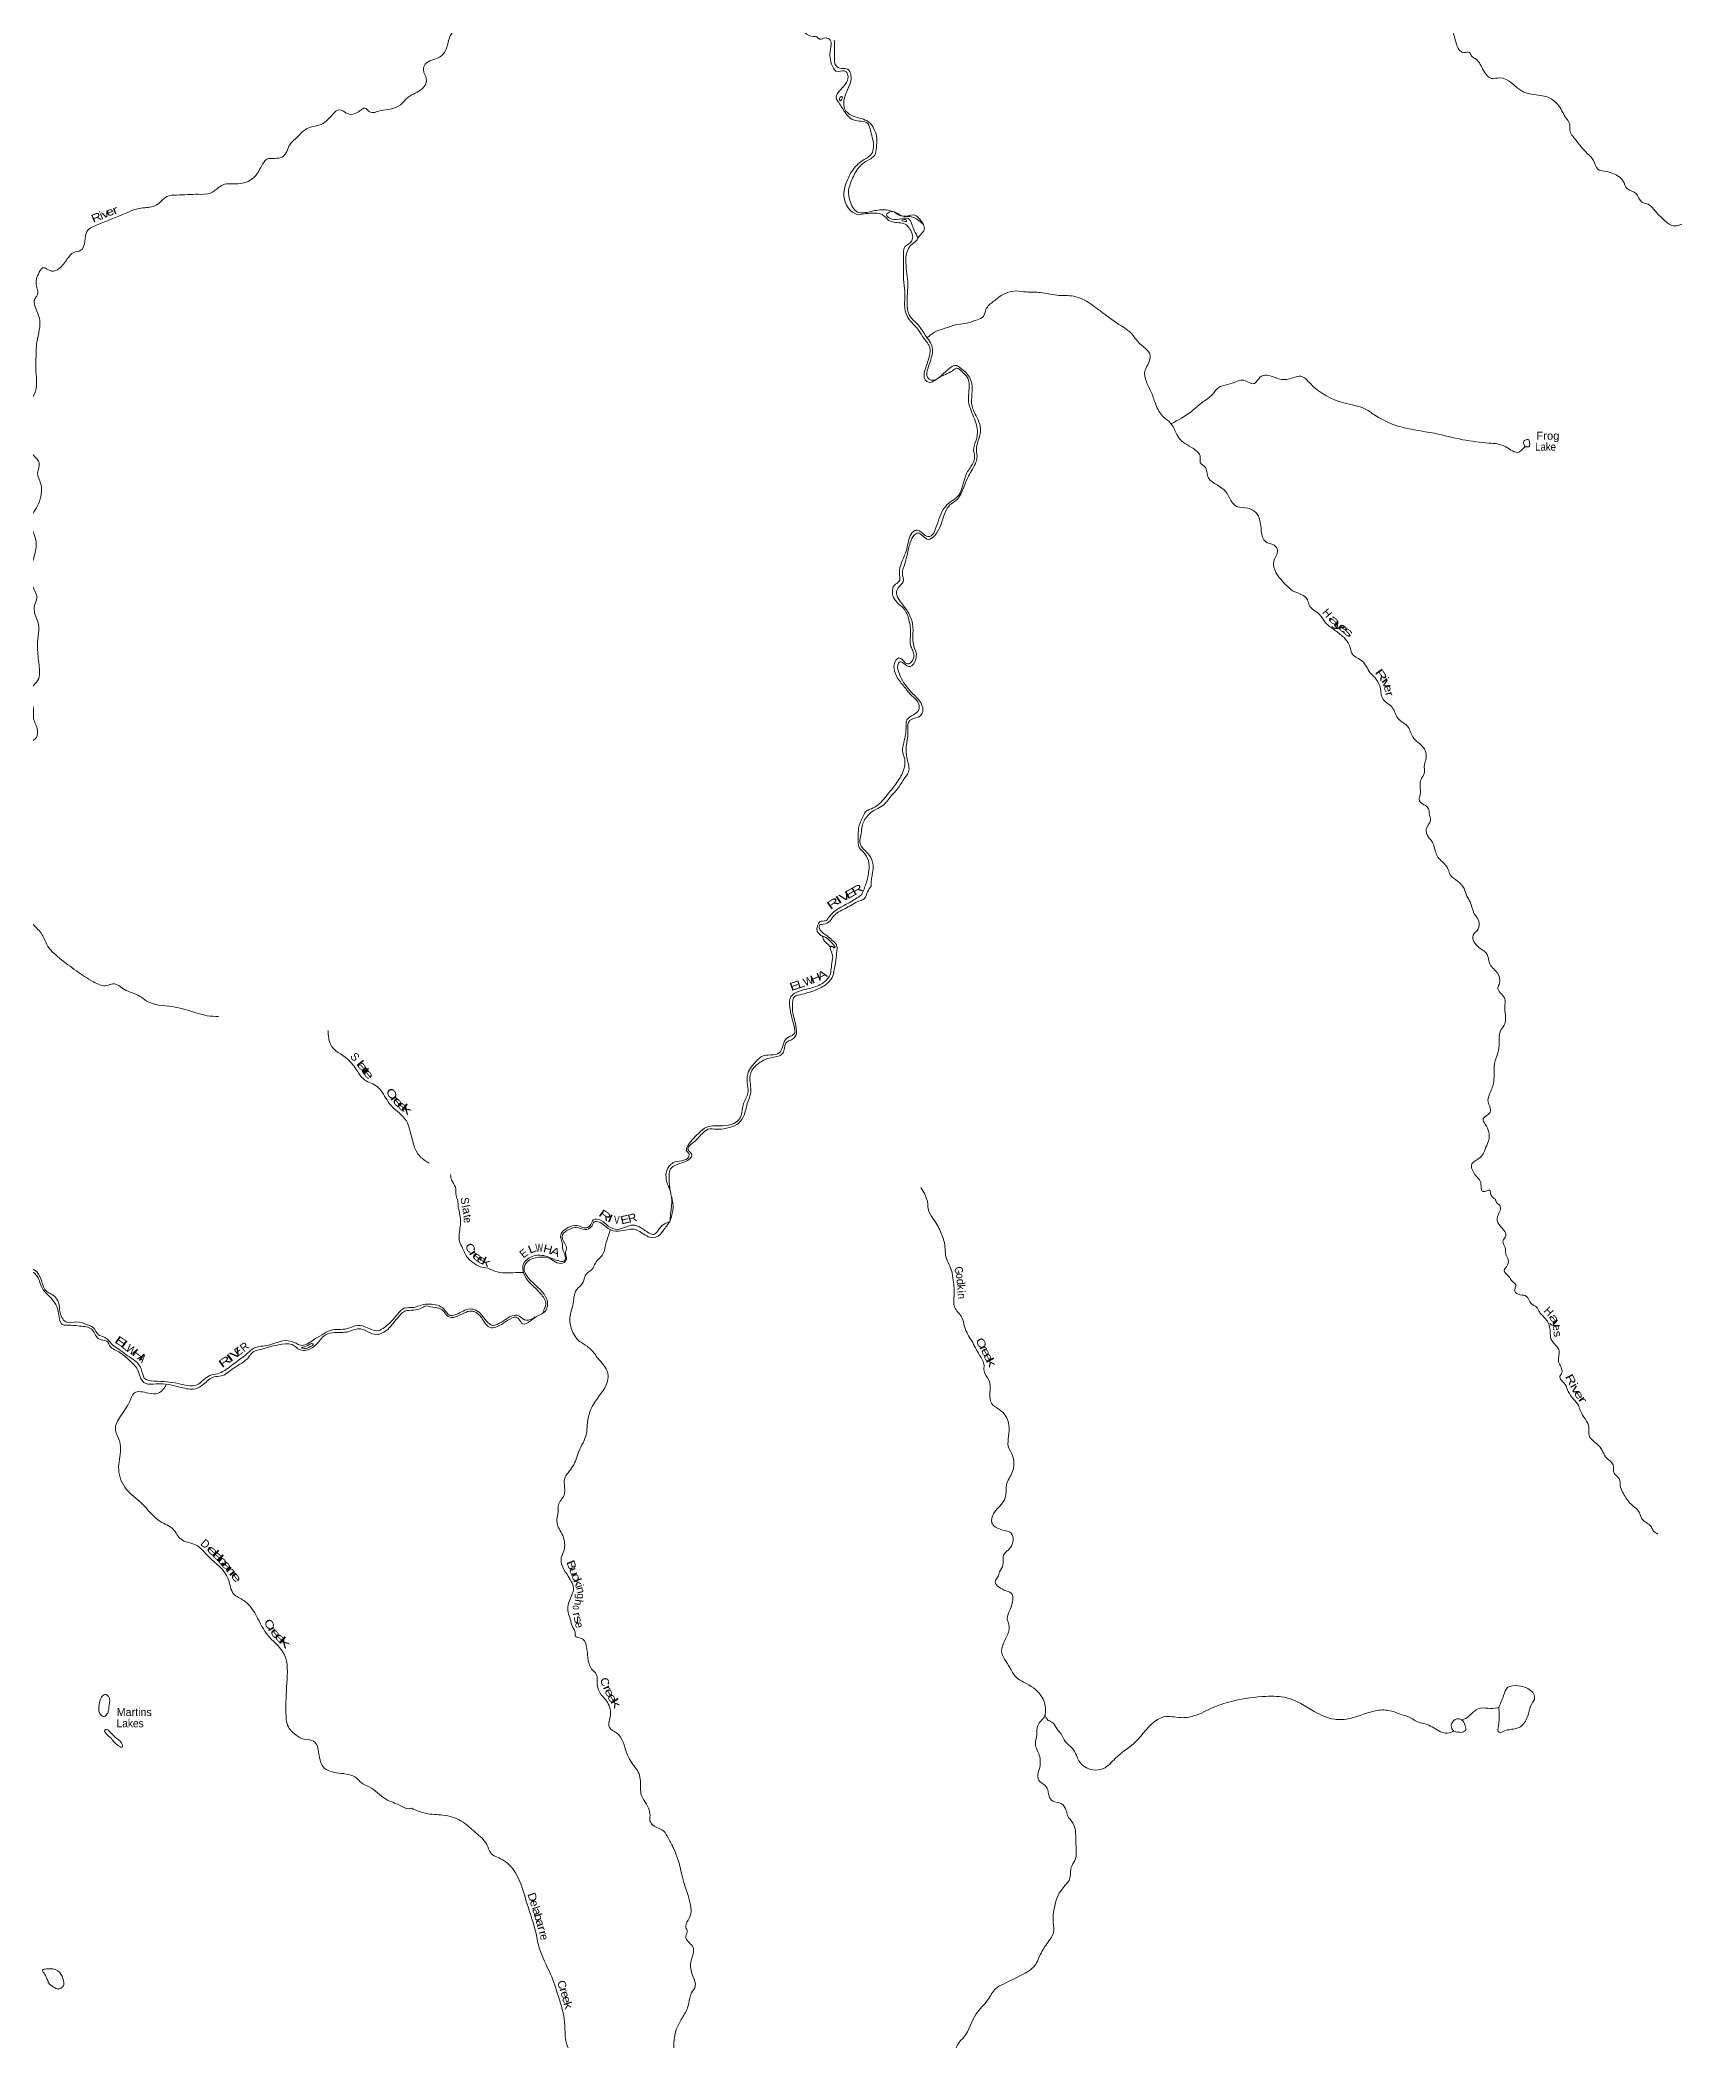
# Model space of a CAD drawing. Header units: feet. Extents: x -745759 to -493183, y 5472 to 195788.
# Drawn here: x -628705 to -587823, y 78592 to 128614 of the extents above; entities that cross this region are included whole.
import ezdxf
from ezdxf.enums import TextEntityAlignment as Align

# ---------------------------------------------------------------- set-up
doc = ezdxf.new("R2010")
doc.units = ezdxf.units.FT
doc.header["$LTSCALE"] = 80
doc.layers.add('39', color=7, linetype='Continuous', lineweight=13)
doc.layers.add('41', color=7, linetype='Continuous')

msp = doc.modelspace()

# ---------------------------------------------------------------- linework, layer by layer
at = {"layer": '39'}
for points in [[(-609941.11, 145943.8), (-610120.47, 145542.35), (-610429.79, 145057.23), (-610519.41, 144896.46), (-610372.42, 144623.62), (-610096.72, 144470.01), (-609817.78, 144356.67), (-609652.61, 144216.48), (-609620.28, 144086.34), (-609612.63, 143874.21), (-609507.28, 143624.83), (-609535.93, 143347.19), (-609543.64, 143028.56), (-609584.47, 142616.07), (-609745.51, 142098.23), (-609941.02, 141706.55), (-609968.32, 141473.27), (-609898.37, 141319.8), (-609768.26, 141154.43), (-609705.93, 140817.55), (-609851.4, 140545.45), (-610001.32, 140325.95), (-610140.22, 139938.62), (-610142.24, 139674.31), (-610184.27, 139619.07), (-610421.52, 139644.38), (-610502.76, 139560.05), (-610555.98, 139468.82), (-610481.55, 139395.94), (-610365.82, 139156.33), (-610083.75, 138814.85), (-609711.04, 138270.83), (-609520.14, 137718.17), (-609382.64, 137332.6), (-609434.11, 137100.05), (-609631.46, 136714.48), (-609591.8, 136559.91), (-609564.46, 136464.24), (-609627.77, 136306.71), (-609769.21, 136034.49), (-609864.75, 135680.16), (-609947.25, 135422.31), (-610104.72, 135285.78), (-610076.05, 135167.87), (-609768.35, 135005.22), (-609642.53, 134831.91), (-609536.59, 134469.49), (-609505.13, 133980.16), (-609645.07, 133625.15), (-610047.5, 133195.3), (-610334.71, 132971.87), (-610370.29, 132797.37), (-610393.8, 132291.53), (-610359.66, 131757.72), (-610234.02, 131578.35), (-610015.89, 131256.96), (-609880.88, 130921.92), (-609656.01, 130424.74), (-609469.26, 130132.54), (-609256.1, 129450.05), (-609249.58, 129399.4), (-609362.68, 129394.73), (-609620.31, 129281.41), (-609733.33, 129080.98), (-609584.51, 128802.03), (-609373.65, 128704.87), (-609279.24, 128691.93), (-609210.31, 128637.38), (-609050.11, 128664.85), (-608944.84, 128611.22), (-608939.82, 128378.99), (-608890.03, 127961.75), (-608767.18, 127822.84), (-608601.13, 127844.07), (-608531.82, 127801.62), (-608502.05, 127653.4), (-608613.01, 127454.93), (-608791.89, 127145.49), (-608732.31, 127048.85), (-608573.91, 126803.07), (-608360.25, 126615.85), (-608007.89, 126528.55), (-607931.29, 126328.46), (-607864.63, 125934.94), (-607912.12, 125766.85), (-608100.07, 125623.17), (-608413.92, 125319.82), (-608552.26, 125017.23), (-608607.64, 124788.83), (-608322.66, 124274.89), (-608246.96, 124247.2)], [(-609261.95, 141923.99), (-609230.36, 141396.55), (-609141.02, 141085.08), (-608959.4, 140823.31), (-608604.59, 140485.69), (-608165.83, 140123.33), (-607445.31, 139871.56), (-606857.39, 139835.69), (-606297.86, 139861.21), (-605733.05, 139729.16), (-605236.11, 139752.53), (-604724.66, 139656.4), (-604448, 139468.45), (-604165.85, 139195.58), (-603734.05, 138803.16), (-603314.7, 138729.99), (-602935.03, 138678.19), (-602547.56, 138618.08), (-602330.62, 138389.55), (-602013.33, 138277.06), (-601424.39, 138142.27), (-601061.25, 137945.66), (-600532.29, 137564.45), (-599969.23, 137242.75), (-599529.88, 137031.74), (-599304.85, 136671.79), (-598861.21, 136006.57), (-598678.86, 135702.39), (-598539.63, 135373.28), (-598382.07, 135116.27), (-598237.42, 134766.81), (-598033.95, 134427.69), (-597891.27, 134211.49), (-597593.5, 133922), (-597349.39, 133724.94), (-597153.81, 133589.89), (-597003.2, 133369.41), (-596754.53, 133057.19), (-596627.57, 132788.99), (-596571.87, 132763.09), (-596449.93, 132462.75), (-596234.56, 132050.62), (-595838.79, 131931.74), (-595549.2, 131902.83), (-595352.47, 131739.49), (-595077.37, 131367.94), (-594913.32, 131191.46), (-594700.83, 130751.16), (-594310.6, 130450.82), (-594086.72, 130185.75), (-593972.89, 129883.64), (-593758.19, 129515.93), (-593553.35, 129287.76), (-593395.76, 128899.57), (-593317.53, 128620.73), (-593099.34, 128301.35), (-592964.25, 128299.3), (-592908.51, 128208.82), (-592817.53, 128149.58), (-592631.76, 127891.71), (-592407.01, 127654.88), (-592198.82, 127668.79), (-591622.39, 127322.47), (-591342.21, 127249.45), (-590955.54, 127163.13), (-590729.44, 126970.65), (-590539.34, 126656.15), (-590460.52, 126528.65), (-590451.4, 126364.91), (-590313.44, 126126.65), (-590015.49, 125776.61), (-589859.5, 125600.37), (-589749.13, 125383.12), (-589591.22, 125335.99), (-589399.1, 125285.8), (-589259.87, 125221.06), (-589124.51, 125095.9), (-589013.65, 124894.78), (-588797.37, 124777.27), (-588654.63, 124563.08), (-588526.82, 124520.89), (-588308.66, 124332.68), (-588050.27, 124074.65), (-587803.45, 123966.31), (-587546.03, 124006.99), (-587496.81, 123967.16), (-587397.37, 123879.12)], [(-618187.48, 128975.63), (-618447.28, 128717.19), (-618542.71, 128399.85), (-618717.22, 128184.54), (-619070.47, 128010.17), (-619118.86, 127873.7), (-619038.35, 127598.16), (-619144.06, 127402.02), (-619495.93, 127185.27), (-619694.23, 126996.53), (-619947.82, 126883.24), (-620176, 126852.29), (-620474.66, 126824.39), (-620558.1, 126904.29), (-620771.22, 126802.52), (-620995.43, 126767.48), (-621233.73, 126867.8), (-621374.32, 126764.96), (-621725.14, 126483.64), (-621981.98, 126422.86), (-622326.81, 126137.42), (-622433.12, 126036.09), (-622611.19, 125717.94), (-622749.06, 125661.46), (-623043.82, 125625.44), (-623165.13, 125463.81), (-623338.41, 125196.03), (-623699.69, 125023.8), (-624145.58, 124987.98), (-624257.57, 124910.94), (-624440.8, 124786.54), (-624745.54, 124756.71), (-625287.89, 124738.44), (-625530.27, 124701.65), (-625797.49, 124485.67), (-625959.42, 124437.61), (-626296.73, 124386.08), (-626558.17, 124287.02), (-627271.88, 123994.89), (-627530.26, 123831.24), (-627584.31, 123585.92), (-627682.44, 123357.38), (-627858.57, 123303.48), (-628022.22, 123140.45), (-628223.29, 122901.32), (-628415.65, 122839.59), (-628644.25, 122915.56), (-628697.63, 122849.77), (-628799.56, 122502.27), (-628773.38, 122231.56), (-628837.22, 122139.7), (-628845.11, 122016.76), (-628719.43, 121661.88), (-628782.83, 121061.64), (-628805.28, 120638.33), (-628808.69, 120410.42), (-628827.73, 119811.55), (-628962.01, 119591.62), (-629132.76, 119358.09), (-629129.32, 119049.39), (-629082.22, 118695.66), (-629064.82, 118511.83), (-628833.74, 118197.77), (-628725.14, 118048.91), (-628763.37, 117783.19), (-628688.57, 117529.92), (-628685.43, 117201.05), (-628765.49, 116968.21), (-628883.35, 116768.21), (-628914.58, 116431.77), (-628874.02, 116314.17), (-628798.26, 115990.28), (-628874.3, 115622.23), (-628924.99, 115332.47), (-628866.91, 114903.95), (-628781.89, 114660.62), (-628845.07, 114477.97), (-628832.16, 114263.94), (-628739.25, 114008.39), (-628751.81, 113707.99), (-628766.23, 113417.71), (-628728.27, 112991.49), (-628756.08, 112614.66), (-628899.67, 112445.29), (-628979.04, 112258.84), (-628917.17, 112084.44), (-628865.64, 111756.88), (-628865.14, 111656.01), (-628766.79, 111360.03), (-628842.85, 111125.12), (-628952.46, 111072.26)], [(-608843.89, 128614.23), (-608837.75, 128220.52), (-608799.03, 127969.1), (-608672.02, 127900.7), (-608503.1, 127883.5), (-608434.3, 127758.32), (-608426.89, 127604.72), (-608512.75, 127369.17), (-608596.65, 127131.54), (-608553.12, 126839.62), (-608369.38, 126713), (-607982.6, 126564.11), (-607842.97, 126380.29), (-607781.34, 126152.41), (-607792.08, 125932.75), (-607834.39, 125736.25), (-608063.2, 125575.64), (-608304.91, 125322.59), (-608385.82, 125164.02), (-608412.45, 125103.83)], [(-608686.68, 127089.85), (-608655.04, 127135.32), (-608652.88, 127205.89), (-608693.8, 127186.94), (-608710.06, 127116.79), (-608686.68, 127089.85)], [(-608412.45, 125103.83), (-608486.95, 124843.72), (-608455.99, 124602.63), (-608261.05, 124314.22), (-607954.23, 124321.12), (-607623.89, 124371.72), (-607301.7, 124287.34), (-607132.68, 124207.58), (-606871.41, 124242.09), (-606612.88, 124004.09)], [(-607486.85, 124103.21), (-607359.04, 124061.02), (-607040.39, 123992.89), (-606954.85, 123887.39), (-606887.16, 123725.92), (-606905.21, 123597.3), (-607069.03, 123450.88), (-607114.23, 123159.62), (-607112.03, 122636.86), (-607079.31, 122321.04), (-607055.07, 121793.58), (-606928.58, 121575.85), (-606739.37, 121364.3), (-606600.61, 121152.26), (-606452.32, 120921.76), (-606462.2, 120730.33), (-606567.26, 120394.46), (-606569.58, 120120.06), (-606482.75, 120056.9), (-606241.44, 120164.66), (-605890.91, 120347.84), (-605780.18, 120407.07), (-605663.3, 120336.95), (-605494.06, 120132.06), (-605490.39, 119657.69), (-605441.96, 119393.87), (-605286.75, 118993.65), (-605296.36, 118612.51), (-605362.56, 118360.22), (-605337.07, 118204.06), (-605374.18, 118045.75), (-605527.16, 117792.03), (-605794.3, 117168.41), (-605981.82, 117038.85), (-606120, 116873.49), (-606318.78, 116374.94), (-606422.33, 116220.65), (-606501.67, 116198.82), (-606638.14, 116287.7), (-606805.46, 116357.32), (-606893.96, 116299.44), (-607019.97, 115937.96), (-607163.09, 115544.7), (-607215.06, 115296.02), (-607227.81, 115076.43), (-607341.49, 114987.02), (-607386.43, 114770.41), (-607317.03, 114598.8), (-607132.7, 114425.74), (-607000.53, 114195.73), (-606938.15, 113794.26), (-606926.38, 113452.85), (-606879.38, 113340.43), (-606854.43, 113232.72), (-606920.12, 113063.16), (-607006.24, 113017.32), (-607130.5, 113109.86), (-607229.66, 113165.32), (-607323.18, 113075.3), (-607348.57, 112904.53), (-607255.31, 112655.51), (-607078.69, 112428.19), (-606903.59, 112217.07), (-606754.85, 112067.28), (-606739.15, 111854.91), (-606867.6, 111743.75), (-607020.37, 111629.28), (-607047.77, 111458.56), (-607104.6, 111050.6), (-607135.12, 110843.65), (-607083.01, 110634.21), (-607122.35, 110336.72), (-607197.87, 110175.53), (-607486.09, 109786.64), (-607757.44, 109488.06), (-607913.5, 109397.91), (-608025.94, 109348.82), (-608137.98, 109180.66), (-608234.9, 108913.15), (-608248.39, 108669.37), (-608219.5, 108426.32), (-608122, 108316.42), (-607991.54, 108096.55), (-607980.85, 107852.04), (-608049.14, 107531.2), (-608158.65, 107247.92)], [(-608246.96, 124247.2), (-607844.38, 124285.52), (-607645.78, 124249.27), (-607486.85, 124103.21)], [(-607156.3, 124217.18), (-607509.4, 124289.56), (-607536.96, 124245.99), (-607462.83, 124163.03), (-607223.69, 124133.63), (-606995.16, 124152.98), (-606871.18, 123919.18), (-606799.27, 123763.64), (-606757.95, 123663.5), (-606899.79, 123510.36), (-607009.08, 123366.33), (-607055.25, 123109.4), (-607007.13, 122571.13), (-607024.67, 121996.5), (-606992.66, 121789.68), (-606714.5, 121452.35), (-606573.78, 121238.23), (-606393.75, 120924.03), (-606399.05, 120750.63), (-606500.01, 120416.65), (-606507.52, 120170.66), (-606472.29, 120135.29), (-605994.78, 120381.25), (-605782.11, 120475.74), (-605695.04, 120420.65), (-605443.19, 120146.67), (-605402.17, 119772.08), (-605399.68, 119457.18), (-605225.97, 119068.5), (-605188.83, 118831.26), (-605251, 118578.85), (-605289.64, 118370.13), (-605275.83, 118161.85), (-605316.17, 118029.87), (-605512.96, 117662.45), (-605712.34, 117210.34), (-605794.14, 117107.86), (-605959.3, 116983.68), (-606065.17, 116819.36), (-606333.35, 116228.06), (-606499.73, 116130.15), (-606632.23, 116216.88), (-606756.98, 116293.29), (-606851.84, 116225.52), (-606966.22, 115980.74), (-607042.76, 115654.09), (-607107.66, 115444.14), (-607140.37, 115297.8), (-607123.2, 115067.22), (-607246.85, 114915.55), (-607291.15, 114785.71), (-607202.22, 114593.32), (-607012.53, 114331.31), (-606908.52, 114104.16), (-606876.17, 113776.25), (-606859.26, 113471.01), (-606797.99, 113297.62), (-606811.4, 113122.45), (-606945.67, 112952.93), (-607075.25, 113003.26), (-607200.37, 113067.57), (-607237.63, 113036.4), (-607237.93, 112828.54), (-607170.54, 112656.99), (-606867.97, 112260.4), (-606675.22, 112032.6), (-606633.19, 111823.46), (-606744.19, 111689.57), (-606960.77, 111599.23), (-607002.01, 111503.6), (-607002.68, 111283.65), (-607042.75, 110961.96), (-607046.44, 110840.98), (-607024.32, 110640.52), (-606992.23, 110502.32), (-606976.45, 110358.56), (-607081.11, 110167.97), (-607262.98, 109892.93), (-607423.7, 109716.14), (-607626.63, 109478.06), (-607803.08, 109380.46), (-607982.42, 109254.68), (-608137.72, 108990.95), (-608167.01, 108824.33), (-608187.18, 108493.96), (-608082.41, 108357.61), (-607932.59, 108177.52), (-607871.45, 107933.5), (-607895.19, 107750.57), (-607915.01, 107630.08), (-607922.25, 107458.76)], [(-607036.93, 124114.1), (-607074.68, 124125.1), (-607129.4, 124116.66), (-607155.91, 124107.37), (-607106.85, 124083.63), (-607035.48, 124087.6), (-607036.93, 124114.1)], [(-606620.2, 124010.83), (-606897.09, 124189.14), (-606995.64, 124203.45), (-607096.83, 124203.56)], [(-606612.88, 124004.09), (-606594.83, 123877.71), (-606689.57, 123742.31), (-606762.51, 123639.63)], [(-606527.49, 121165.69), (-606308.89, 121325.1), (-606076.44, 121406.89), (-605805.45, 121495.6), (-605578.63, 121525.09), (-605273.19, 121618.81), (-605117.26, 121704.93), (-605051.5, 121876.51), (-604859.57, 122084.65), (-604756.22, 122166.29), (-604510.01, 122302.16), (-604297.05, 122340.15), (-604035.55, 122316.12), (-603689.04, 122301.65), (-603283.61, 122234.94), (-602856.73, 122209.98), (-602438.87, 122021.81), (-602073.97, 121750.48), (-601605.82, 121425.58), (-601410.67, 121276.42), (-601257.5, 121074.03), (-600943.68, 120715.44), (-601006.81, 120497.37), (-601076.16, 120340.02), (-600911.22, 119796.22), (-600801.54, 119490.19), (-600626.77, 119202.39), (-600436.08, 119039.23), (-600223.64, 118663.52), (-599864.61, 118398.42), (-599691.52, 118187.35), (-599693.57, 118054.22), (-599566.27, 117929.3), (-599514.04, 117723.89), (-599097.19, 117370.27), (-598964.1, 117170.51), (-598787.17, 116953.27), (-598502.04, 116910.37), (-598301.57, 116803.43), (-598166.22, 116347.29), (-598055.69, 116069.5), (-597848.37, 115988.58), (-597761.56, 115858.82), (-597852.87, 115577.02), (-597800.65, 115305.02), (-597569.51, 115013.5), (-597382.91, 114848.45), (-597167.97, 114753.17), (-597012.57, 114623.37), (-596970.34, 114486.88), (-596711.15, 114255.06), (-596579.53, 114073.5), (-596375.29, 113891.77), (-596132.82, 113706.87), (-595964.38, 113475.77), (-595882.29, 113257.36), (-595645.38, 113088.77), (-595442.57, 112794.07), (-595286.45, 112621.86), (-595190.32, 112401.01), (-595114.29, 112116.18), (-594919.33, 111960.97), (-594774.04, 111698.27), (-594655.04, 111565.52), (-594514.91, 111464.43), (-594380.01, 111191.96), (-594245.01, 111054.7), (-594071.56, 110855.73), (-594054.7, 110615.07), (-594093.94, 110452.78), (-594082.91, 110351.54), (-594192.78, 110056.17), (-594188.57, 109797.72), (-594210.78, 109598.6), (-593983.1, 109391.95), (-593966.27, 109282.46), (-593937.12, 109114.08), (-594040.99, 108883.1), (-593994.13, 108700.06), (-593883.57, 108555.46), (-593809.97, 108323.18), (-593749.6, 108186.15), (-593640.19, 108069.84), (-593494.64, 107881.8), (-593442.34, 107745.01), (-593263.5, 107590.28), (-593097.8, 107401.64), (-593026.94, 107211.82), (-592965.59, 107107.05), (-592900.22, 106935.56), (-592842.67, 106772.37)], [(-600419.61, 119018.63), (-599914.84, 119330.28), (-599627.26, 119565.81), (-599387.58, 119752.33), (-599226.8, 119931.14), (-599073.86, 119985.05), (-598831.58, 120058.48), (-598624.23, 120110.76), (-598338.32, 120027.48), (-598192.14, 120190.58), (-598088, 120231.84), (-597651.43, 120127.87), (-597329.03, 120182.74), (-597180.99, 120208.55), (-596956.16, 120040.32), (-596101.84, 119546.38), (-595562.07, 119386.83), (-595302.87, 119221.61), (-594753.96, 118964.92), (-593837.7, 118781.92), (-593130.48, 118623.38), (-592471.43, 118538.95), (-592050.73, 118443.53), (-591725.87, 118314.67), (-591637.05, 118382.63), (-591570.53, 118447.22)], [(-591569.86, 118447.24), (-591608.01, 118541.19), (-591604.64, 118585.48), (-591553.27, 118616.23), (-591492.38, 118628.52), (-591456.49, 118548.73), (-591455.83, 118504.31), (-591479.78, 118446.51), (-591540.24, 118448.33), (-591570.53, 118447.22)], [(-628952.46, 111072.26), (-628960.02, 110836.34), (-629042.89, 110551.09), (-629213.89, 110166.27), (-629289.97, 109661.04), (-629259.31, 109285.36), (-629230.86, 108897.62), (-629295.34, 108628.24), (-629473.81, 108148.71), (-629459.45, 107896.33), (-629293.28, 107419.82), (-629178.78, 107260.79), (-629079.35, 106902.26), (-628952.98, 106593.78), (-628728.91, 106350.43), (-628636.12, 106221.97), (-628536.56, 106006.68), (-628219.25, 105665.13), (-627794.85, 105342.18), (-627367.68, 105069.63), (-627034.56, 104975.98), (-626880.74, 105020.13), (-626594.66, 104880.77), (-626214.3, 104711.79), (-626040.8, 104590.22), (-625404.09, 104449.76), (-624777.79, 104287.26), (-624522.85, 104220.98), (-624240.94, 104206.76)], [(-607922.25, 107458.76), (-608011.14, 107322.19), (-608089.05, 107148.96), (-608207.66, 107096.02), (-608537.85, 106918.28), (-608839.82, 106739.7), (-608951.13, 106595.73), (-609123.25, 106508.08), (-609204.41, 106492.36), (-609215.49, 106393.81), (-609119.88, 106288), (-608871.85, 106086.79), (-608776.98, 105956.79), (-608782.81, 105831.84), (-608793.6, 105676.77), (-608843.07, 105377.56), (-608897.66, 105175.38), (-609062.47, 104996.69), (-609357.59, 104844.13), (-609754.34, 104732.98), (-609848.46, 104689.4), (-609883.96, 104583.51), (-609887.13, 104347.48), (-609795.44, 103914.86), (-609820.17, 103699.67), (-609915.46, 103617.78), (-610034.13, 103562.83), (-610088.94, 103419.17), (-610131.42, 103283.22), (-610283.2, 103201.02), (-610571.77, 103131), (-610666.14, 103079.36), (-610869.18, 102903.84), (-610954.98, 102670.31), (-610935.42, 102451.76), (-610941.21, 102262.23), (-611001.16, 102082.41), (-611154.13, 101630.92), (-611279.11, 101501.49), (-611540.08, 101410.46), (-611797.07, 101383.9), (-612000.81, 101383.98), (-612149.48, 101271.41), (-612386.55, 101038.39), (-612502.19, 100884.47), (-612469.53, 100831.01), (-612405.61, 100744.32), (-612450.7, 100654.87), (-612586.48, 100568.14), (-612833.23, 100480.72), (-612936.64, 100397.06), (-612976.07, 100228.73), (-612976.12, 100106.81)], [(-608158.65, 107247.92), (-608270, 107168.53), (-608812.25, 106849.86), (-608961.85, 106707.05), (-609066.06, 106597.17), (-609199.87, 106574.97), (-609248.38, 106505.79), (-609280.84, 106367.52), (-609215.52, 106260.61), (-609136.51, 106205.76)], [(-592842.67, 106772.37), (-592720.15, 106556.78), (-592741.19, 106395.97), (-592871.13, 106236.41), (-592727.26, 105927.34), (-592516.73, 105753.49), (-592462.67, 105541.98), (-592264.67, 105287.79), (-592211.85, 105035.95), (-592253.58, 104924.19), (-592089.91, 104669.01), (-592079.53, 104414.42), (-592058.58, 104175.65), (-592077.48, 104018.8), (-592166.43, 103880.22), (-592236.97, 103353.59), (-592326.14, 103075.76), (-592355.69, 102570.1), (-592449.07, 102286.34), (-592498.04, 102069.86), (-592435.43, 101874.23), (-592485.35, 101758.69), (-592622.05, 101641.72), (-592565.53, 101510.86), (-592478.78, 101114.71), (-592550.77, 100937.26), (-592637.35, 100744.12), (-592784.56, 100613.34), (-592900.49, 100515.92), (-592833.5, 100265.68), (-592673.67, 100016.67), (-592642.81, 99838.14), (-592552.18, 99833.4), (-592458.62, 99858.83), (-592425.6, 99750.87), (-592363.45, 99672.31), (-592304.96, 99605.97), (-592284.87, 99551.57)], [(-609136.51, 106205.76), (-609053.5, 106180.16), (-608891.9, 106024.83), (-608830.49, 105922.08), (-608854.67, 105922.8), (-608915.98, 105963), (-608932.65, 105945.34), (-608893.85, 105762.54), (-608904.84, 105534.82), (-608973.75, 105193.81), (-609119.56, 105042.81), (-609434.1, 104915.06), (-609843.79, 104776.04), (-609930.96, 104695.92), (-609959.05, 104436.43), (-609855.64, 103991.35), (-609860.89, 103753.37), (-609946.88, 103711.56), (-610089.82, 103588.72), (-610152.16, 103396.86), (-610192.72, 103323.41), (-610360.5, 103245.72), (-610619.39, 103223.25), (-610788.77, 103093.14), (-611008.64, 102762.74), (-611013.04, 102486.39), (-611005.02, 102286.35), (-611111.77, 102027.21), (-611146.8, 101870.86), (-611235.35, 101613.19), (-611293.26, 101566.5), (-611564.31, 101475.77), (-611826.67, 101471.57), (-612029.43, 101437.31), (-612237.91, 101282.15), (-612527.03, 100929.61), (-612545.31, 100859.53), (-612479.31, 100774.8), (-612485.99, 100688.22), (-612652.12, 100598.37), (-612871.44, 100550.49), (-612979.31, 100452.83), (-613051.11, 100281.44), (-613050.34, 100174.46), (-613046.04, 100107.93)], [(-609136.51, 106205.76), (-609099.22, 106105.75), (-609034.74, 106037.21), (-608936.09, 105932.82)], [(-621501.55, 103853.91), (-621434.42, 103491.82), (-621020.49, 103142.8), (-620769.17, 102834.5), (-620618.92, 102640.65), (-620303.03, 102472.61), (-620183.9, 102353.86), (-619927.54, 101978.91), (-619542.38, 101591.99), (-619462.77, 101391.1), (-619197.04, 100699.29), (-619085.6, 100604.86), (-618972.74, 100532.48)], [(-618437.56, 100251.83), (-618416.03, 100114.67), (-618318.66, 99935.4), (-618298.52, 99725.3), (-618260.73, 99593.52), (-618245.39, 99448.04), (-618192.54, 99156.67), (-618215.14, 98822.34), (-618211.83, 98576.26), (-618138.41, 98409.53), (-618007.97, 98167.12), (-617833.36, 98018.67), (-617701.67, 97945.64), (-617510.8, 97907.79), (-617272.56, 97816.64), (-617004.78, 97793.49), (-616756.53, 97802.97), (-616620.59, 97804.42)], [(-612947.33, 99861.39), (-613001.55, 99977.35), (-613046.04, 100107.93)], [(-612948.97, 99864.88), (-612963.44, 99966.55), (-612976.12, 100106.81)], [(-612919.88, 99720.05), (-612878.81, 99545.53), (-612894.61, 99288.11), (-612956.48, 99075.1)], [(-612956.48, 99075.1), (-612936.32, 99281.34), (-612917.16, 99446), (-612907.96, 99602.54), (-612919.81, 99719.72)], [(-612919.81, 99719.72), (-612934.62, 99788.56), (-612947.33, 99861.39)], [(-606679.71, 99931.54), (-606517.14, 99580.09), (-606479.52, 99335.38), (-606348.65, 99115.15), (-606169.57, 98781.09), (-606077.09, 98452.69), (-606059.32, 98224.48), (-605911.25, 97850.67), (-605869.52, 97609.92), (-605846.64, 97228.37), (-605838.14, 96937.82), (-605653.62, 96676.26), (-605589.4, 96451.22), (-605408.76, 96092.94), (-605211.88, 95740.4), (-605100.01, 95476.16), (-605100.57, 95343.07), (-604978.04, 95108.88), (-604954.42, 94765.63), (-604912.54, 94532.94), (-604725.83, 94384.26), (-604559.56, 94221.85), (-604484.82, 93706.24), (-604493.61, 93460.38), (-604396.78, 93252.88), (-604393.18, 92813.2), (-604536.51, 92493.23), (-604551.03, 92263.61), (-604615.14, 92077.27), (-604865.08, 91771.38), (-604903.68, 91548.26), (-604658.98, 91374.31), (-604418.72, 91283.11), (-604443.88, 90920.6), (-604612.67, 90744.27), (-604625.65, 90490.43), (-604709.6, 90320.59), (-604752.42, 90192.33), (-604814.85, 90092.66), (-604597.4, 89864.77), (-604419.45, 89784.82), (-604441.13, 89394.01), (-604518.62, 89141.37), (-604476.95, 89001.45), (-604512.1, 88748.02), (-604661.18, 88339.42), (-604453.29, 87930.21), (-604306.61, 87693.55), (-604035.54, 87527.17), (-603643.02, 87175.01), (-603563.03, 86826.67), (-603583.16, 86724.2), (-603757.46, 86471.35), (-603782.11, 86239.91), (-603814.7, 86014.66), (-603719.23, 85736.61), (-603715.74, 85395.75), (-603745, 85134.14), (-603521.31, 84916.21), (-603474.73, 84717.72), (-603380.37, 84590.93), (-603159.85, 84522.28), (-603051.89, 84369.03), (-603012.2, 84231.16), (-602878.77, 84039.11), (-602802.06, 83521.44), (-602828.23, 83106.52), (-602918.31, 82932.76), (-602960.37, 82635.09), (-603121.75, 82424.35), (-603361.53, 81809.74), (-603370.59, 81549.77), (-603365.5, 81291.55), (-603478.23, 81094.02), (-603673.7, 80789.13), (-603831.03, 80475.47), (-604168.43, 80235.74), (-604596.06, 80023.91), (-604810.28, 79896.84), (-605001.13, 79622.11), (-605298.43, 79266.69), (-605606.09, 78687.63), (-605742.19, 78532.88), (-605809.63, 78382.89), (-605920.08, 78094.57), (-606107.66, 77989.18), (-606258.03, 77826.62), (-606440.67, 77559.81), (-606762.64, 77388.36), (-606860.51, 77228.86), (-606862.62, 77015.15)], [(-592284.87, 99551.57), (-592182.63, 99427.57), (-592215.29, 99303.16), (-592269.59, 99102.51), (-592154.11, 98920.88), (-592048.91, 98729.36), (-592124.29, 98585.58), (-592063.48, 98392.87), (-592050.08, 98251.46), (-591990.03, 98123.3), (-592037.78, 97948.75), (-592091.91, 97861.03), (-591958.21, 97683.09), (-591893.59, 97583.07), (-591806.52, 97496.75), (-591827.78, 97335.83), (-591696.36, 97248.68), (-591533.79, 97207.33), (-591420.33, 97025.74), (-591282.9, 96936.46), (-591214.59, 96818.23), (-591151.52, 96742.44), (-591034.99, 96615.24), (-590941.74, 96327.15), (-590925.08, 96145.34), (-590717.18, 95841), (-590732.41, 95575.09), (-590680.31, 95453.13), (-590651.13, 95293.28), (-590699.1, 95211.49), (-590571.95, 95007.46), (-590490.79, 94824.46), (-590357.28, 94636.44), (-590239.28, 94480.98), (-590189.47, 94344.94), (-589973.63, 93929.54), (-589971.37, 93733.89), (-589724.38, 93469.14), (-589526.61, 93162.97), (-589372.55, 92994.74), (-589342.21, 92790.5), (-589221.8, 92655.16), (-589183.71, 92434.64), (-589112.16, 92276.01), (-588919.65, 92010.27), (-588719.8, 91810.93), (-588648.41, 91644.24), (-588428.13, 91458.64), (-588373.55, 91360.83), (-588248.08, 91264.71)], [(-630408.89, 99055.8), (-630303.66, 98955.27), (-630239.94, 98905.82), (-630116.02, 98837.25), (-629974.03, 98522.36), (-629857.17, 98393.41), (-629524.68, 98252.85), (-629238.71, 97983.99), (-629019.95, 97917.89), (-628825.39, 97852.19), (-628681.57, 97646.16), (-628561.46, 97349.79), (-628336.01, 97200.9), (-628243.62, 97056.22), (-628201.51, 96799.43), (-628026.11, 96552.56), (-627787.79, 96570.83), (-627538.78, 96504.23), (-627364.72, 96418.7), (-627242.52, 96247.31), (-627114.34, 96192.78), (-627012.54, 96128.59), (-626891.72, 95995.54), (-626734.12, 95890.11), (-626554.89, 95752.07), (-626238.3, 95504.89), (-626135.42, 95263.25), (-626096.71, 95165.82), (-625851.9, 95089.21), (-625251.81, 95028.94), (-624786.46, 94993.07), (-624457.8, 95227.63), (-624269.48, 95270.92), (-624086.55, 95354.62), (-623749.58, 95603.16), (-623512.6, 95782.76), (-623359.14, 95913.33), (-623051.52, 95974.82), (-622498.79, 96098.83), (-622300.19, 96033.06), (-622192.07, 95984.91), (-621873.22, 96114.77), (-621651.13, 96248.24), (-621439.56, 96355.67), (-621021.3, 96399.22), (-620759.75, 96479.61), (-620512.63, 96421.11), (-620281.94, 96344.73), (-620127.6, 96406.72), (-619756.42, 96771.65), (-619596.81, 96908.17), (-619356.37, 96932.45), (-619226.67, 96968.63), (-619067.07, 97014.14)], [(-630408.08, 99055.02), (-630332.5, 98919.44), (-630210.94, 98830.74), (-630051.3, 98606.31), (-629924.49, 98348.14), (-629802.06, 98311.85), (-629547.57, 98210.88), (-629433.1, 98059.78), (-629163.89, 97873.88), (-629017.33, 97833.16), (-628886.62, 97808.83), (-628775.34, 97708.2), (-628643.33, 97399.53), (-628461.11, 97198.92), (-628340.55, 97049.74), (-628247.29, 96836.48), (-628149.93, 96506.2), (-627922.36, 96484.32), (-627704.88, 96462.6), (-627411.71, 96383.17), (-627250.09, 96156.69), (-627091.69, 96099.65), (-627037.48, 96084.64), (-626940.99, 95943.92), (-626803.33, 95852.94), (-626671.48, 95776.16), (-626446.74, 95584.94), (-626249.02, 95345.77), (-626183.75, 95147.08), (-626072.68, 95034.36), (-625802.63, 95019.84), (-625174.81, 94928.87), (-624824.37, 94896.9), (-624616.74, 95010.45), (-624353.47, 95193.65), (-624173.57, 95216.91), (-624023.06, 95291.07), (-623857.64, 95413.37), (-623481.82, 95693.53), (-623391.18, 95806.98), (-623242.93, 95867.06), (-622562.64, 96019.22), (-622401.56, 96002.46), (-622202.06, 95870.13), (-622040.83, 95861.43), (-621837.4, 95964.97), (-621714.15, 96098.04), (-621611.44, 96209.28), (-621394.16, 96296.45), (-620986.21, 96326.05), (-620789.5, 96389.36), (-620658.39, 96389.22), (-620436.2, 96286.77), (-620257.17, 96257.62), (-619972.09, 96418.28), (-619688.13, 96754.4), (-619579.84, 96837.31), (-619361.62, 96859.94), (-619187.35, 96907.49), (-619067.64, 96970.68)], [(-616131.46, 96808.57), (-616057.64, 97023.64), (-616183.9, 97274.03), (-616613.54, 97792.24), (-616628.14, 97976.02), (-616395.8, 98205.61), (-616066.87, 98215.6), (-615706.31, 98087.88), (-615591.24, 98093.8), (-615580.25, 98244.84), (-615630.14, 98376.84), (-615649.12, 98542.56), (-615685.55, 98744.89), (-615502.57, 98924.98), (-615271.64, 98977.14), (-615036.78, 98920.33), (-614928.25, 99005.01), (-614871.55, 99120.92), (-614688.21, 99111.45), (-614495.45, 98962.66), (-614261.05, 98881.65), (-613875.78, 98989.41), (-613691.35, 98931.52), (-613458.32, 98779.96), (-613355.96, 98753.86), (-613257.4, 98844.78), (-613107.03, 99007.33), (-612956.48, 99075.1)], [(-612956.4, 99075.95), (-613115.96, 98858.27), (-613304.87, 98684.34), (-613456.12, 98685.15), (-613747.42, 98847.87), (-613887.81, 98888.81), (-614177.12, 98841.77), (-614432.77, 98866.71), (-614699.5, 99049.14), (-614850.43, 99066.08), (-614875.32, 99030.24), (-614913.17, 98950.29), (-615081.95, 98878.82), (-615286.65, 98931.04), (-615475.16, 98882.13), (-615641.19, 98744.06), (-615584.84, 98529.26), (-615539.03, 98395.31), (-615564.7, 98319.16), (-615539.28, 98173.49), (-615602.14, 98051.65), (-615777.7, 98046.86), (-615941.18, 98144.69), (-616230.83, 98184.38), (-616523.53, 98066.83), (-616602.3, 97886.24), (-616544.07, 97734.48), (-616101.51, 97258.38), (-616013.8, 96996.61), (-616060.92, 96854.31), (-616287.63, 96707.3)], [(-614444.63, 98870.29), (-614534.88, 98592.35), (-614570.02, 98443.78), (-614621.68, 98275.35), (-614817.89, 98037.02), (-614897.46, 97885.25), (-615049.03, 97765.07), (-615121.55, 97560.73), (-615288.63, 97368.24), (-615382.88, 96978.79), (-615443.62, 96758.1), (-615212.65, 96082.27), (-615023.42, 95959.76), (-614833.5, 95768.68), (-614758.96, 95660.41), (-614620.76, 95506.59), (-614499.82, 95189.75), (-614548.03, 94991.01), (-614899.23, 94455.11), (-615021.1, 93993.57), (-615043.65, 93766.12), (-615231.53, 93332.03), (-615386.15, 92949.75), (-615587.75, 92640.95), (-615599.58, 92237.86), (-615743.56, 91988.47), (-615752.53, 91837.4), (-615776.48, 91537.38), (-615635.23, 91228.22), (-615606.31, 90846.55), (-615670.3, 90666.26), (-615497.62, 90209.31), (-615366.99, 89872.12), (-615441.61, 89663.79), (-615500.81, 89314.01), (-615432.48, 89092.93), (-615410.39, 88983.63), (-615324.92, 88814.66), (-615322.48, 88731.93), (-615132.71, 88637.65), (-615034.25, 88409.95), (-615014.8, 88268.43), (-614999.58, 88116.91), (-614975.13, 88025.7), (-614911.21, 87889.4), (-614794.72, 87760.18), (-614769.46, 87501.59), (-614669.5, 87247.66), (-614543.39, 87094.06), (-614443.2, 86747.36), (-614465.49, 86429.16), (-614288.63, 86292.77), (-614032.17, 85787.87), (-613933.21, 85586.39), (-613725.59, 85267.93), (-613688.09, 84912.32), (-613665.43, 84728.39), (-613597.32, 84600.07), (-613492.04, 84412.58), (-613451.19, 84230.33), (-613453.73, 84099.3), (-613379.3, 83984.98), (-613109.86, 83838.8), (-612992.44, 83653.1), (-612862.04, 83408.68), (-612566.47, 82423.11), (-612461.94, 81675.04), (-612537.21, 81537.3), (-612549.86, 81404.44), (-612520.67, 81349.45), (-612559.69, 81209.02), (-612476, 81052.18), (-612375.55, 80927.3), (-612367.73, 80810.19), (-612435.85, 80521.07), (-612375.55, 80197.3), (-612319.51, 79966.37), (-612411.61, 79792.64), (-612483.17, 79533.84), (-612532.58, 79377.47), (-612691.33, 79094.08), (-612785.91, 78896.21), (-612857.14, 78445.83), (-612813.21, 78110.26), (-612750.39, 77812.65), (-612798.46, 77517.11)], [(-619068.64, 97013.69), (-618678.98, 96945.51), (-618562.06, 96838.46), (-618483.25, 96742.21), (-618307.58, 96753.05), (-617945.91, 96891.5), (-617803.28, 96862.62), (-617540.36, 96587.5), (-617385.09, 96481.75), (-617275.72, 96505.93), (-616851.85, 96731.94), (-616761.09, 96732.26), (-616593.81, 96622.27), (-616287.63, 96707.3)], [(-616284.38, 96709.41), (-616449.27, 96587.3), (-616640.15, 96520.29), (-616728.69, 96634.86), (-616798.32, 96684.56), (-616901.53, 96666.32), (-617307.28, 96437.95), (-617448.68, 96426.48), (-617614.8, 96596.95), (-617832.36, 96818.8), (-617918.7, 96838.56), (-618109.34, 96783.64), (-618502.13, 96704.25), (-618559.47, 96763.8), (-618660.11, 96878.61), (-618816.5, 96925.89), (-619067.64, 96970.68)], [(-622174.93, 95924.13), (-622006.58, 95979.84), (-621894.93, 96022.37), (-621872.95, 96009.91), (-621952.61, 95950.73), (-622080.53, 95900.4), (-622174.93, 95924.13)], [(-625551.48, 94983.62), (-625748.05, 94785.03), (-625990.07, 94786.99), (-626344.98, 94792.82), (-626461.34, 94589.05), (-626691.56, 94209.71), (-626820.22, 93873.05), (-626731.43, 93633.65), (-626693.18, 93387.02), (-626737.96, 92879.61), (-626542.56, 92380.35), (-626165, 92039.42), (-625696.67, 91578.03), (-625377.12, 91387.26), (-625177.62, 91133.95), (-624816.89, 90992.92), (-624486.99, 90697.13), (-623999.97, 90146.71), (-623863.05, 89769.4), (-623605.64, 89601.84), (-623336.47, 89292.93), (-623034.6, 88767.73), (-622599.3, 88260.5), (-622532.77, 87533.49), (-622555.43, 86779.7), (-622470.97, 86401.24), (-622345.95, 86278.2), (-622148.43, 86147.92), (-621905.1, 86103.59), (-621781.86, 85994.7), (-621742.47, 85816.6), (-621703.42, 85618.35), (-621623.64, 85443.62), (-621234.88, 85290.04), (-620789.23, 85161.73), (-620678.05, 85055.05), (-620474.08, 84948.86), (-620057.7, 84637.54), (-619703.3, 84480.49), (-619494.89, 84398.42), (-619414.53, 84410.04)], [(-626977.73, 86978.16), (-626989.96, 87205.41), (-627073.88, 87253.16), (-627165.8, 87184.1), (-627223.44, 86993.48), (-627210.84, 86781.55), (-627097.18, 86703.05), (-627023.51, 86766.37), (-626991.68, 86860.62), (-626977.73, 86978.23)], [(-603575.98, 86745.26), (-603492.65, 86607.57), (-603378.82, 86548.98), (-603267.06, 86383.56), (-603172.47, 86268.86), (-603065.41, 86069.24), (-602889.05, 85906.64), (-602700.2, 85556.27), (-602383.11, 85370.88), (-602118.34, 85400.22), (-601812.8, 85660.71), (-601312.81, 86068.81), (-600765.58, 86625.25), (-600608.98, 86692.91), (-600183.79, 86674.89), (-599860.28, 86717.25), (-599349.8, 86937.62), (-598856.66, 87095.79), (-598051.84, 87205.8), (-597532.2, 87169.89), (-596842.93, 86832.36), (-596340.56, 86633.43), (-595950.87, 86656.41), (-595267.4, 86853.38), (-594940.76, 86849.3), (-594630.29, 86738.65), (-594483.94, 86693.57), (-594230.39, 86559.78), (-594019.72, 86503.42), (-593684.37, 86323.74), (-593461.13, 86291.34), (-593354.57, 86341.34)], [(-592230.56, 86933.84), (-592107.89, 87227.99), (-592001.06, 87433.7), (-591889.44, 87469.93), (-591609.59, 87444.55), (-591358.88, 87268.46), (-591337.34, 87130.93), (-591401.94, 87023.24), (-591485.4, 86774.75), (-591636.09, 86491.21), (-591750.47, 86416.71), (-592054.17, 86355.83), (-592161.88, 86313.48), (-592222.48, 86308.56), (-592237.5, 86470.16), (-592218.21, 86738.01), (-592230.51, 86933.95)], [(-593361.29, 86343.92), (-593419.35, 86470.03), (-593381.11, 86570.15), (-593236.45, 86646.09), (-593160.35, 86618.46), (-593068.24, 86479.61), (-593064.61, 86354.52), (-593176.47, 86306.19), (-593236.84, 86313.37), (-593293.99, 86318.02), (-593361.29, 86343.92)], [(-593162.98, 86620.59), (-593054.77, 86654.8), (-592919.53, 86765.21), (-592745.59, 86895.06), (-592256.96, 86924.25), (-592230.56, 86933.84)], [(-626919.11, 86149.86), (-627079.47, 86313.59), (-627093.01, 86348.09), (-627068.35, 86375.91), (-626942.48, 86303.27), (-626781.6, 86153.43), (-626645.11, 85991.89), (-626648.1, 85933.46), (-626738.28, 85969.22), (-626833.83, 86045.4), (-626919.08, 86149.83)], [(-619414.53, 84410.04), (-619056.94, 84280.48), (-618628.18, 84238.2), (-618171.24, 84088.51), (-617817.72, 83805.65), (-617533.13, 83503.9), (-617438.24, 83300.47), (-617151.12, 83129.76), (-616818.69, 82798.89), (-616523.26, 82014.98), (-616301.64, 81272.79), (-616219.87, 80912.31), (-615938, 80261.75), (-615743.11, 79701.55), (-615586.27, 79051.3), (-615556.62, 78603.07), (-615390.64, 78216.83), (-615051.83, 77694.27), (-615016.15, 77453.63), (-615031.64, 77278.48)], [(-628502.62, 80081.91), (-628541.53, 80167.24), (-628580.42, 80254.59), (-628641.12, 80364.47), (-628541.8, 80393.09), (-628256.16, 80346.05), (-628130.23, 80156.46), (-628129.42, 79962.86), (-628247.59, 79892.21), (-628359.85, 79934.38), (-628447.6, 79994.3), (-628487.29, 80033.27), (-628502.62, 80081.91)]]:
    msp.add_spline(points, degree=3, dxfattribs=at)

# ---------------------------------------------------------------- texts
at = {"layer": '41'}
for s, rotation, width, p in [('R', 22.907, 1.3, (-627257.96, 124089.22)), ('i', 22.548, 1.05, (-627135.5, 124133.88)), ('v', 22.548, 1.35, (-627038.14, 124182.02)), ('e', 22.548, 1.25, (-626918.88, 124231.52)), ('r', 21.972, 1.4, (-626790.64, 124274.84)), ('a', 314.072, 2.1, (-596404.54, 114033.54)), ('y', 316.604, 2.15, (-596279.29, 113907.92)), ('e', 323.073, 1.7, (-596172.47, 113838.85)), ('s', 322.273, 2, (-596057.51, 113744.4)), ('R', 305.211, 1.6, (-595248.81, 112683.63)), ('i', 307.907, 1.6, (-595143.89, 112551.68)), ('v', 297.504, 1.5, (-595114.09, 112471.94)), ('e', 289.931, 1.2, (-595087.49, 112372.39)), ('r', 286.208, 1.25, (-595054.6, 112238.51)), ('R', 35.807, 1.6, (-608815.8, 106953)), ('I', 33.972, 1.85, (-608681.3, 107040.37)), ('V', 29.972, 1.45, (-608536.17, 107119.6)), ('E', 29.741, 1.6, (-608388.69, 107198.31)), ('R', 30.865, 1.45, (-608220.93, 107292.1)), ('E', 19.06, 1.35, (-609805.46, 104877.56)), ('L', 18.425, 1.2, (-609651.29, 104926.98)), ('H', 23.358, 1.35, (-609271.46, 105070.74)), ('A', 27.34, 1.4, (-609104.18, 105152.49)), ('l', 308.978, 1.55, (-620779.91, 102974.97)), ('a', 308.978, 1.9, (-620710.85, 102893.59)), ('t', 307.545, 1.7, (-620633.48, 102789.24)), ('e', 308.012, 1.75, (-620567.16, 102704.34)), ('C', 302.875, 1.4, (-619997.23, 102224.46)), ('r', 304.648, 1.8, (-619912.05, 102097.21)), ('e', 307.648, 1.75, (-619824.52, 101999.36)), ('e', 316.352, 2, (-619697.61, 101881.9)), ('k', 322.188, 1.95, (-619598.31, 101806.45)), ('a', 282.34, 1.1, (-618131.87, 99326.88)), ('e', 278.949, 0.9, (-618108.14, 99095.63)), ('R', 324.322, 1.6, (-614632.09, 99148.67)), ('I', 335.421, 1.55, (-614485.82, 99063.59)), ('V', 358.157, 0.8, (-614284.8, 99021.18)), ('E', 13.008, 1.25, (-614058.2, 99030.13)), ('R', 15.594, 1.15, (-613867.07, 99072.5)), ('C', 296.049, 1.25, (-618032.45, 98371.47)), ('r', 302.438, 1.75, (-617947.19, 98228.01)), ('e', 320.082, 1.85, (-617818.52, 98114.91)), ('e', 327.331, 1.55, (-617711.75, 98040.96)), ('k', 334.687, 1.5, (-617589.99, 97977.78)), ('L', 21.503, 1.3, (-616366.11, 98304.44)), ('W', 3.777, 0.75, (-616213.9, 98321.37)), ('H', 345.568, 1.15, (-616029.21, 98291.68)), ('A', 338.891, 1.25, (-615852.36, 98227.4)), ('G', 282.008, 0.9, (-605827.53, 97837.54)), ('o', 277.654, 0.9, (-605797.01, 97703.8)), ('d', 276.219, 1.05, (-605780.78, 97560.09)), ('n', 273.319, 0.9, (-605756.17, 97205.14)), ('a', 303.288, 1.7, (-590921.56, 96597.06)), ('y', 293.688, 1.4, (-590871.84, 96485.32)), ('E', 326.461, 1.7, (-626732.93, 95986.27)), ('L', 322.435, 1.8, (-626603.74, 95886.42)), ('C', 299.131, 1.3, (-605260.05, 95996.14)), ('e', 280.176, 0.95, (-590873.21, 96404.4)), ('s', 279.386, 1.15, (-590853.56, 96253.71)), ('H', 323.883, 1.65, (-626303.42, 95663.9)), ('R', 36.066, 1.6, (-624027.46, 95496.63)), ('I', 36.758, 1.95, (-623897.31, 95590.94)), ('V', 36.758, 1.6, (-623751.63, 95702.11)), ('r', 299.233, 1.65, (-605190.86, 95873.07)), ('e', 299.233, 1.45, (-605136.75, 95765.29)), ('e', 295.361, 1.35, (-605078.29, 95644.55)), ('k', 298.525, 1.65, (-605010.86, 95509.53)), ('R', 297.641, 1.4, (-590515.17, 95081.05)), ('i', 299.648, 1.3, (-590431.52, 94933.66)), ('v', 298.663, 1.55, (-590380.02, 94822.66)), ('e', 301.093, 1.5, (-590304.83, 94699.7)), ('r', 304.792, 1.85, (-590207.76, 94565.77)), ('e', 316.413, 2, (-624457.48, 90779.48)), ('l', 316.413, 1.8, (-624381.62, 90707.28)), ('a', 314.004, 2.1, (-624310.57, 90636.07)), ('b', 313.37, 2.05, (-624213.02, 90531.88)), ('a', 313.37, 2.05, (-624107.81, 90416.92)), ('B', 290.47, 1.35, (-615506.15, 90455.28)), ('r', 309.446, 2, (-624020.84, 90309.27)), ('r', 309.446, 2, (-623941.02, 90213.17)), ('e', 305.895, 1.7, (-623876.07, 90125.64)), ('u', 290.932, 1.35, (-615443.79, 90292.51)), ('c', 291.524, 1.4, (-615390.78, 90156.45)), ('k', 290.828, 1.4, (-615340.32, 90027)), ('g', 272.084, 0.9, (-615279.43, 89707.95)), ('n', 282.007, 1.1, (-615278.13, 89842.96)), ('C', 298.521, 1.3, (-623056.89, 88965.5)), ('o', 268.664, 0.75, (-615384.27, 89428.31)), ('r', 282.483, 1.15, (-615374.4, 89235.41)), ('s', 287.984, 1.35, (-615342.5, 89099.03)), ('r', 300.946, 1.7, (-622980.24, 88832.64)), ('e', 306.953, 1.7, (-622889.31, 88721.71)), ('e', 314.999, 2.05, (-622758.24, 88590.87)), ('k', 317.499, 2.15, (-622656.64, 88485.99)), ('C', 288.456, 1.1, (-614673.88, 87537.98)), ('r', 294.347, 1.45, (-614606.83, 87376.21)), ('e', 297.246, 1.4, (-614551.12, 87256.53)), ('e', 297.602, 1.4, (-614481.34, 87121.14)), ('k', 302.005, 1.75, (-614392.41, 86983.99)), ('D', 287.586, 1.15, (-616485.15, 82159.51)), ('e', 287.036, 1.1, (-616437.48, 82005.27)), ('a', 287.036, 1.2, (-616373.57, 81799.53)), ('b', 287.036, 1.2, (-616330.66, 81659.5)), ('a', 286.215, 1.2, (-616289.99, 81519.23)), ('r', 286.215, 1.25, (-616250.19, 81382.38)), ('r', 286.213, 1.25, (-616219, 81267.52)), ('C', 289.986, 1.1, (-615744.33, 79967.2)), ('r', 288.381, 1.3, (-615699.62, 79837.98)), ('e', 288.381, 1.15, (-615666.43, 79724.48)), ('e', 286.156, 1.1, (-615629.97, 79598.53)), ('k', 287.591, 1.3, (-615590.46, 79455.8))]:
    msp.add_text(s, height=200, rotation=rotation, dxfattribs=dict(at, width=width)).set_placement(p, align=Align.CENTER)
for s, width, p in [('Lake', 0.9, (-591320.22, 118347.34)), ('Frog', 1.05, (-591288.65, 118622.66)), ('Lakes', 0.95, (-626790.79, 86434.92))]:
    msp.add_text(s, height=200, dxfattribs=dict(at, width=width)).set_placement(p)
for s, rotation, p in [('H', 311.271, (-596593.7, 114222.04)), ('W', 20.842, (-609458.45, 104998.65)), ('S', 309.395, (-620907.33, 103131.06)), ('S', 276.295, (-618179.41, 99585.94)), ('l', 281.743, (-618160.59, 99437.93)), ('t', 282.453, (-618115.52, 99190.95)), ('E', 37.363, (-616548.43, 98205.28)), ('k', 274.645, (-605772.65, 97427.85)), ('i', 274.645, (-605768.86, 97313)), ('H', 313.425, (-591054.47, 96763.09)), ('R', 38.583, (-623532.16, 95868.33)), ('W', 322.36, (-626477.73, 95793.59)), ('A', 318.019, (-626224.28, 95589.78)), ('E', 37.095, (-623685.93, 95751.58)), ('D', 319.841, (-624635.24, 90944.31)), ('h', 262.816, (-615335.71, 89567.83)), ('i', 288.828, (-615304.25, 89929.2)), ('e', 281.603, (-615317.48, 88973.75)), ('l', 287.036, (-616401.21, 81894)), ('e', 282.213, (-616194.04, 81169.29))]:
    msp.add_text(s, height=200, rotation=rotation, dxfattribs=at).set_placement(p, align=Align.CENTER)
msp.add_text('Martins', height=200, dxfattribs=at).set_placement((-626786.28, 86714.86))

doc.saveas('drawing.dxf')
